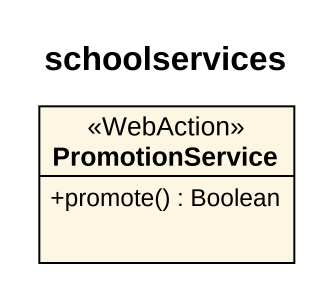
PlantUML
@startuml
title schoolservices
hide circle
hide empty members
skinparam classAttributeIconSize 0
class PromotionService <<WebAction>> {
  +promote() : Boolean
}
@enduml
